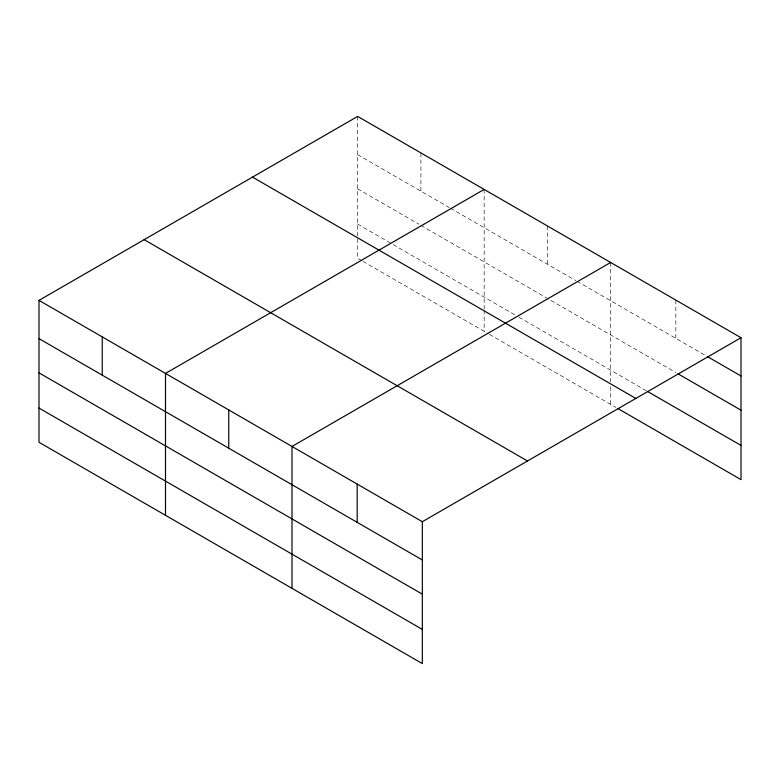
<?xml version="1.0" encoding="UTF-8"?>
<svg xmlns="http://www.w3.org/2000/svg" width="780" height="780" viewBox="0 0 780 780"><rect width="100%" height="100%" fill="white"/><g stroke="black" fill="none" stroke-linecap="round" stroke-linejoin="round"><path stroke-width="0.58" stroke-dasharray="3.9 2.92" d="M357.669 154.664L449.377 207.617M450.43 208.221L575.874 280.654M576.937 281.258L706.309 355.953M357.669 188.867L418.811 224.162M420.917 225.381L675.831 372.557M357.669 224.104L514.732 314.788M518.953 317.216L646.405 390.799M361.881 260.735L357.669 258.297L357.669 237.071M362.934 261.349L488.377 333.772M489.44 334.376L615.917 407.404M675.831 300.095L675.831 338.364M610.662 262.47L610.662 381.966M610.662 386.685L610.662 404.372M547.414 225.956L547.414 264.215M484.165 189.433L484.165 308.929M484.165 310.108L484.165 331.334M420.917 152.919L420.917 191.188M357.669 116.405L357.669 235.891"/><path stroke-width="1.17" d="M422.331 594.165L422.331 521.703L39 300.378L39 442.279L422.331 663.595L422.331 594.165L39 372.85M618.023 408.623L741 479.622L741 337.721L357.669 116.405L39 300.378M484.165 189.433L165.496 373.415L165.496 515.317M610.662 262.47L292.003 446.452L292.003 588.354M422.331 521.703L741 337.721M707.362 356.567L741 375.979M677.937 373.776L741 410.183M647.458 391.414L741 445.419M252.506 177.118L635.837 398.434M144.163 239.665L527.495 460.99M39 338.647L422.331 559.962M39 408.077L422.331 629.401M357.172 484.078L357.172 522.337M228.755 409.939L228.755 448.198M102.248 336.901L102.248 375.16"/></g></svg>
